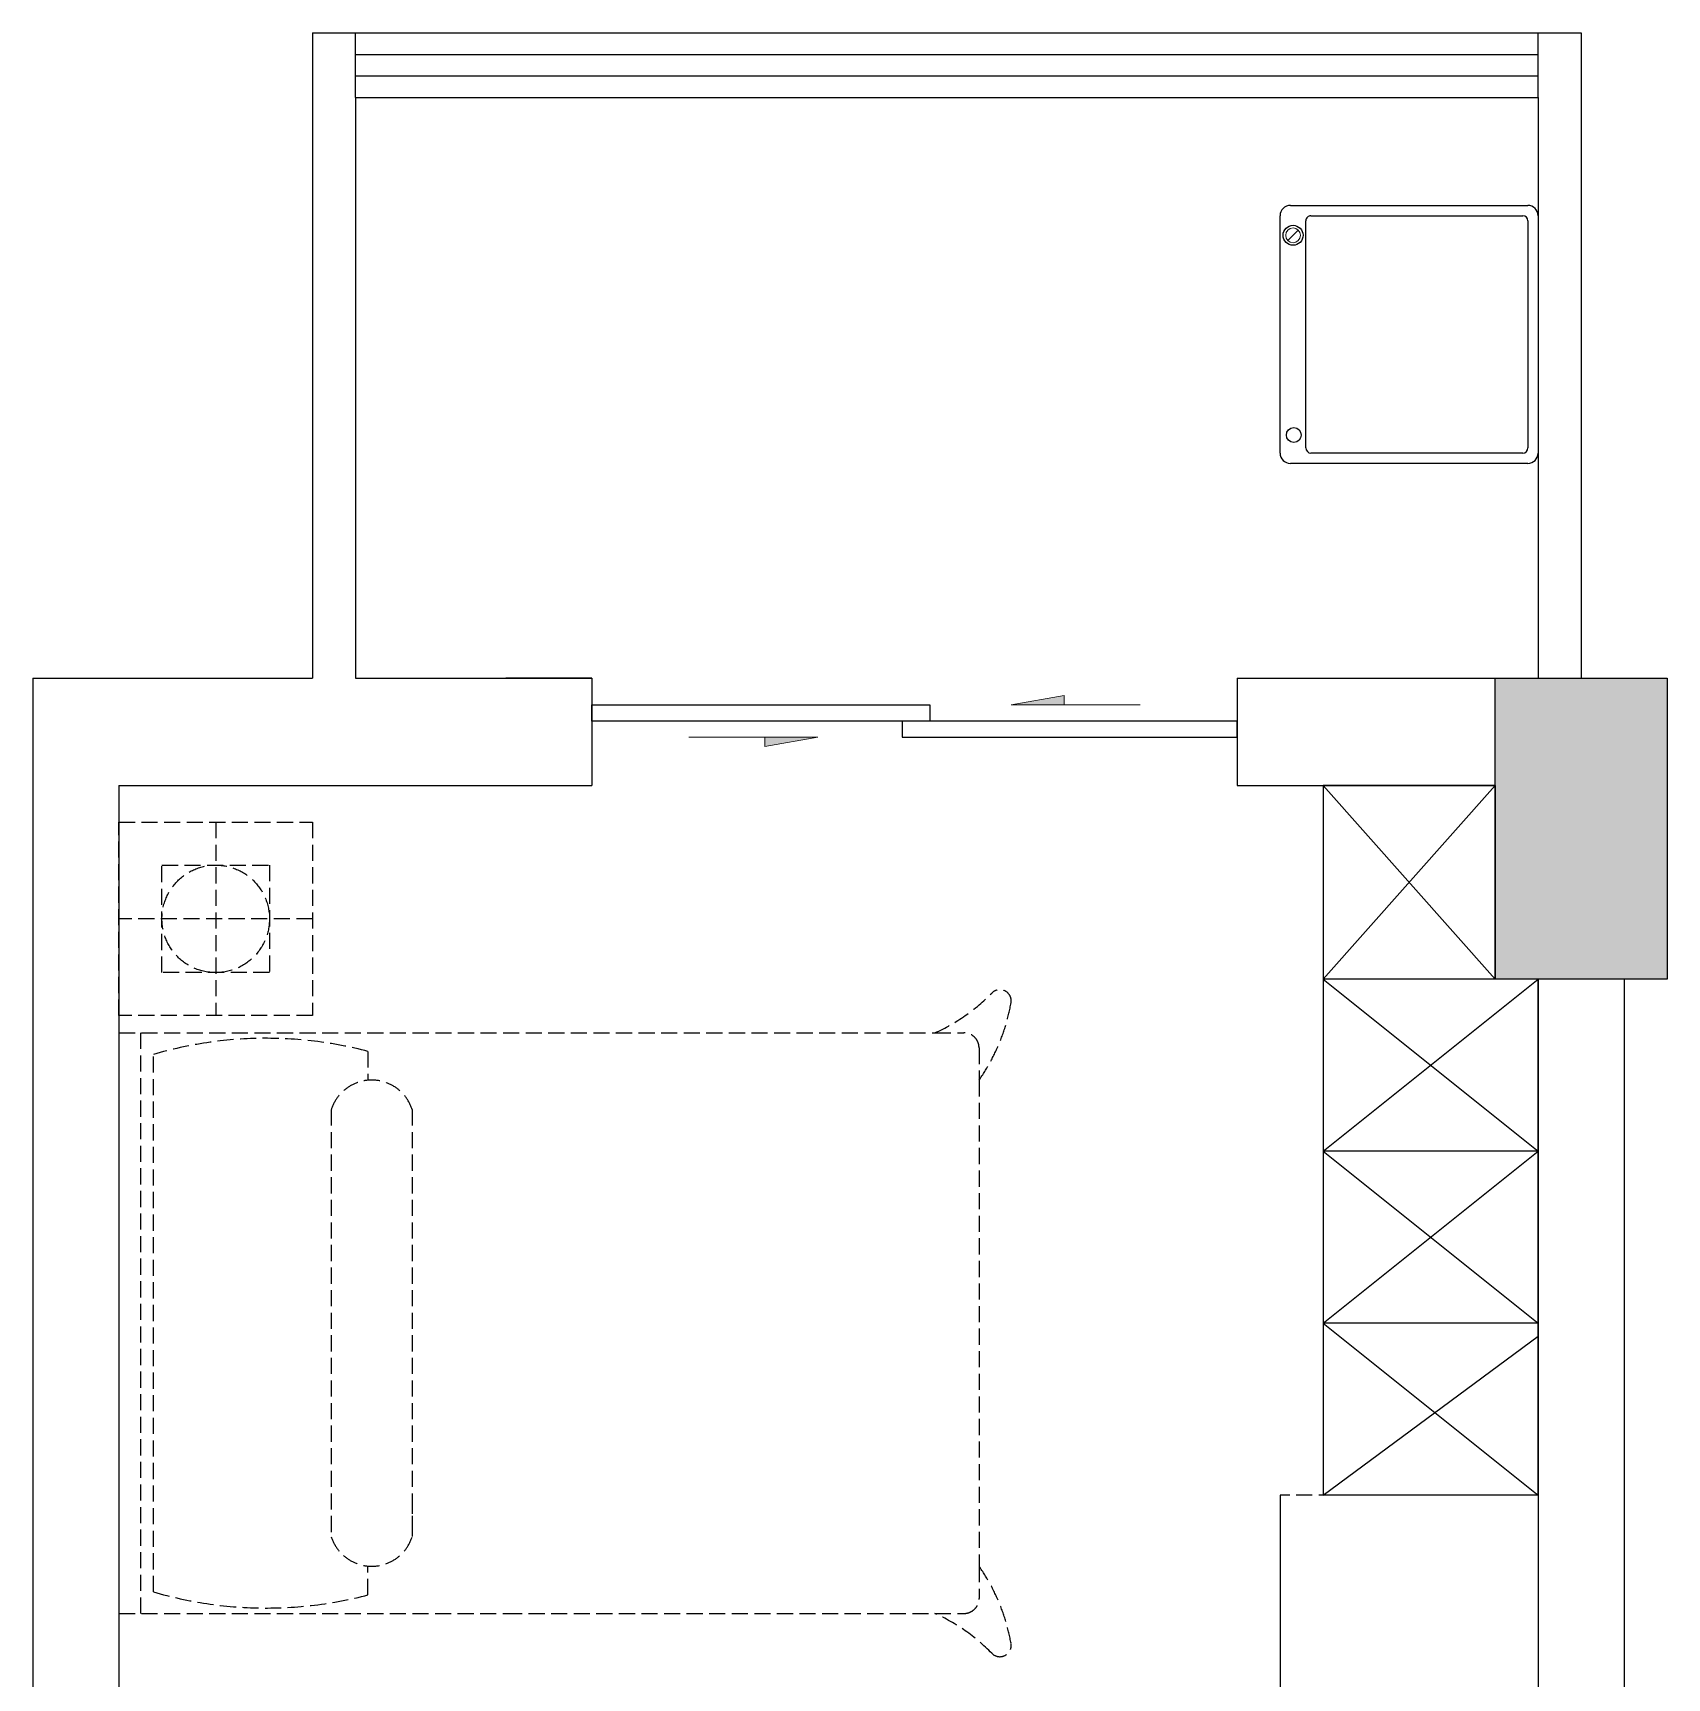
# Model space of a CAD drawing. Header units: inches. Extents: x 5086 to 8886, y 3507 to 12257.
# Drawn here: x 5086 to 8886, y 8432 to 12257 of the extents above; entities that cross this region are included whole.
import ezdxf
from ezdxf.enums import TextEntityAlignment as Align

# ---------------------------------------------------------------- set-up
doc = ezdxf.new("R2010")
doc.units = ezdxf.units.IN
doc.header["$MEASUREMENT"] = 0
doc.linetypes.add('DASH', pattern=[0.35, 0.25, -0.1])
doc.layers.add('B不可动建筑图层', color=6, linetype='Continuous')
doc.layers.add('J家具', color=4, linetype='Continuous')
doc.styles.add('J3_POT_3F$0$SIMPLEX', font='SIMPLEX.SHX')

# ---------------------------------------------------------------- blocks, each defined once
blk = doc.blocks.new('$plan$00000401')
for p, q in [((-276, 0), (276, 0)), ((-300, -576), (-300, -24)), ((-276, -528), (-276, -35.6)), ((-264, -23.6), (264, -23.6)), ((276, -35.6), (276, -528)), ((300, -24), (300, -576)), ((264, -540), (-264, -540)), ((276, -600), (-276, -600))]:
    blk.add_line(p, q)
at = {"lineweight": 13}
blk.add_line((-218.2, -581.8), (-242.5, -557.6), dxfattribs=at)
for centre, radius in [((-230.4, -569.7), 23.2), ((234, -568), 17.2)]:
    blk.add_circle(centre, radius)
blk.add_circle((-230.4, -569.7), 17.2, dxfattribs=at)
for centre, radius, start, end in [((-276, -24), 24, 90, 180), ((276, -24), 24, 0, 90), ((-264, -35.6), 12, 90, 180), ((264, -35.6), 12, 0, 90), ((-264, -528), 12, 180, 270), ((264, -528), 12, 270, 0), ((-276, -576), 24, 180, 270), ((276, -576), 24, 270, 0)]:
    blk.add_arc(centre, radius, start, end)
blk = doc.blocks.new('xiyiji2')
blk.add_blockref('$plan$00000401', (300.1, -0.1))
blk = doc.blocks.new('床')
at = {"layer": 'J家具', "linetype": 'DASH', "ltscale": 150}
for p, q in [((106061899.9, 19878613.7), (106061899.9, 19877708.7)), ((106063249.9, 19878613.7), (106061899.9, 19878613.7)), ((106063249.9, 19878613.7), (106063249.9, 19877930.4)), ((106063289.9, 19878163.7), (106063289.9, 19878613.7)), ((106063289.9, 19878613.7), (106063739.9, 19878613.7)), ((106063739.9, 19878613.7), (106063739.9, 19878163.7)), ((106063249.9, 19878563.7), (106061899.9, 19878563.7)), ((106063739.9, 19878163.7), (106063289.9, 19878163.7)), ((106063249.9, 19877930.4), (106063249.9, 19876716.5)), ((106061899.9, 19877713.7), (106061899.9, 19876716.5)), ((106061899.9, 19876716.5), (106061899.9, 19876648.7)), ((106063249.9, 19876716.5), (106063249.9, 19876648.7)), ((106062010, 19876613.7), (106061934.9, 19876613.7)), ((106063139.7, 19876613.7), (106062010, 19876613.7)), ((106063214.9, 19876613.7), (106063139.7, 19876613.7))]:
    blk.add_line(p, q, dxfattribs=at)
at = {"layer": 'J家具', "color": 251, "linetype": 'DASH', "ltscale": 150}
for p, q in [((106063514.9, 19878163.7), (106063514.9, 19878613.7)), ((106061949.9, 19878533), (106063199.8, 19878533)), ((106063389.9, 19878263.7), (106063389.9, 19878513.7)), ((106063389.9, 19878513.7), (106063639.9, 19878513.7)), ((106063639.9, 19878513.7), (106063639.9, 19878263.7)), ((106063739.9, 19878388.7), (106063289.9, 19878388.7)), ((106063639.9, 19878263.7), (106063389.9, 19878263.7)), ((106063071.7, 19878119.9), (106062078, 19878119.9)), ((106061942.9, 19878034.6), (106062010, 19878034.6)), ((106063206.8, 19878034.6), (106063139.7, 19878034.6)), ((106062168.9, 19877931.9), (106062078, 19877931.9)), ((106063071.7, 19877931.9), (106062078, 19877931.9))]:
    blk.add_line(p, q, dxfattribs=at)
blk.add_circle((106063514.9, 19878388.7), 125, dxfattribs=at)
for centre, radius, start, end in [((106062848.8, 19878271.2), 936.2, 163.7614, 194.6385), ((106062301, 19878271.2), 936.2, 345.3615, 16.2386), ((106062108.5, 19878025.9), 98.8, 107.9551, 252.0449), ((106063041.3, 19878025.9), 98.8, 287.9551, 72.0449)]:
    blk.add_arc(centre, radius, start, end, dxfattribs=at)
at = {"layer": 'J家具', "linetype": 'DASH', "ltscale": 150}
for centre, radius, start, end in [((106061501.1, 19876896.4), 437.5, 314.4254, 335.7104), ((106063648.6, 19876896.4), 437.5, 204.2896, 225.5746), ((106061934.9, 19876648.7), 35, 180, 270), ((106061934.9, 19876648.7), 35, 180, 270), ((106063214.9, 19876648.7), 35, 270, 0), ((106063214.9, 19876648.7), 35, 270, 0), ((106061750.9, 19876984.9), 452.7, 280.1236, 304.9237), ((106063398.9, 19876984.9), 452.7, 235.0763, 259.8764), ((106061825.8, 19876565.2), 26.4, 134.4254, 280.1236), ((106063323.9, 19876565.2), 26.4, 259.8764, 45.5746)]:
    blk.add_arc(centre, radius, start, end, dxfattribs=at)
blk = doc.blocks.new('J3_POT_3F$0$$DorLib2D$00000019')
at = {"lineweight": 13}
for p, q in [((0.15, 0.025), (0.2319, 0.0395)), ((0.2319, 0.0395), (0.2319, 0.025)), ((0.35, 0.025), (0.15, 0.025)), ((-0.35, -0.025), (-0.15, -0.025)), ((-0.15, -0.025), (-0.2319, -0.0395)), ((-0.2319, -0.0395), (-0.2319, -0.025))]:
    blk.add_line(p, q, dxfattribs=at)
for points in [[(-0.5, 0), (0.0192, 0), (0.0192, 0.025), (-0.5, 0.025)], [(0.5, -0.025), (-0.024, -0.025), (-0.024, 0), (0.5, 0)]]:
    blk.add_lwpolyline(points, close=True)
for points in [[(0.2319, 0.0395), (0.2319, 0.025), (0.15, 0.025)], [(-0.2319, -0.0395), (-0.2319, -0.025), (-0.15, -0.025)]]:
    blk.add_solid(points, dxfattribs=at)
blk = doc.blocks.new('J3_POT_3F$0$_dblk')
blk.add_lwpolyline([(-0.45, 0), (-0.4, 0), (-0.4, -0.9), (-0.45, -0.9)], close=True)
blk.add_arc((-0.4, 0), 0.9, 270, 0)
at = {"layer": 'B不可动建筑图层', "style": 'J3_POT_3F$0$SIMPLEX', "flags": 9}
blk.add_attdef('A', text='', height=1, dxfattribs=at).set_placement((0, 0), align=Align.MIDDLE)
blk = doc.blocks.new('不可动建筑图层')
at = {"layer": 'B不可动建筑图层', "color": 6}
for p, q in [((-1250, 8750), (1700, 8750)), ((-1250, 8750), (-1250, 7250)), ((-1150, 8600), (-1150, 8750)), ((1600, 8600), (1600, 8750)), ((1700, 8750), (1700, 7250)), ((-1150, 8700), (1600, 8700)), ((-1150, 8650), (1600, 8650)), ((-1150, 8600), (1600, 8600)), ((-1150, 8600), (-1150, 7250)), ((1600, 8600), (1600, 7250)), ((-1900, 7250), (-1250, 7250)), ((-1900, 7250), (-1900, 600)), ((-1150, 7250), (-600, 7250)), ((-600, 7250), (-800, 7250)), ((-600, 7250), (-600, 7000)), ((900, 7250), (900, 7000)), ((900, 7250), (1600, 7250)), ((-1700, 7000), (-600, 7000)), ((-1700, 7000), (-1700, 2550)), ((900, 7000), (1500, 7000)), ((1600, 6550), (1600, 2550)), ((1800, 6550), (1800, 0)), ((-1700, 2550), (0, 2550)), ((0, 2550), (0, 2450)), ((1000, 2550), (1600, 2550)), ((1000, 2550), (1000, 2350)), ((-1700, 2450), (-1700, 700)), ((-1700, 2450), (-450, 2450)), ((-450, 2450), (-450, 1600)), ((-350, 2450), (0, 2450)), ((-350, 2450), (-350, 1700)), ((1000, 2350), (1600, 2350)), ((-350, 1700), (0, 1700)), ((0, 1700), (0, 1500)), ((-450, 1600), (-100, 1600)), ((-100, 1600), (-100, 1500)), ((-100, 1500), (-100, 700)), ((-100, 1500), (0, 1500)), ((-1700, 700), (-1050, 700)), ((-1050, 700), (-1050, 200)), ((-100, 700), (-100, 200)), ((-100, 700), (0, 700)), ((0, 700), (0, 0)), ((1000, 650), (1000, 0)), ((1000, 650), (1600, 650)), ((-1900, 600), (-1150, 600)), ((-1150, 600), (-1150, 200)), ((1000, 550), (1600, 550)), ((1100, 550), (1100, 400)), ((1210, 550), (1210, 400)), ((1270, 550), (1270, 200)), ((1600, 550), (1600, 200)), ((1000, 400), (1270, 400)), ((-1550, 200), (-1150, 200)), ((-1550, 200), (-1550, 0)), ((-1050, 200), (-100, 200)), ((1270, 200), (1600, 200)), ((-1550, 0), (0, 0)), ((1000, 0), (1800, 0))]:
    blk.add_line(p, q, dxfattribs=at)
at = {"layer": 'B不可动建筑图层'}
blk.add_line((1600, 2350), (1600, 650), dxfattribs=at)
at = {"layer": 'B不可动建筑图层', "color": 6}
for points in [[(1500, 7250), (1900, 7250), (1900, 6550), (1500, 6550)], [(0, 0), (0, 900), (50, 900), (50, 0)]]:
    blk.add_lwpolyline(points, close=True, dxfattribs=at)
blk.add_arc((97.8, -0.9), 902.2, 0.057, 93.0393, dxfattribs=at)
for name, p, xscale, yscale, zscale, rotation in [('J3_POT_3F$0$$DorLib2D$00000019', (150, 7150), 1500, 1500, 1500, 180), ('J3_POT_3F$0$_dblk', (-50, 1100), 800, 800, 800, 270)]:
    blk.add_blockref(name, p, dxfattribs=dict(at, xscale=xscale, yscale=yscale, zscale=zscale, rotation=rotation))

msp = doc.modelspace()

# ---------------------------------------------------------------- linework, layer by layer
at = {"layer": 'B不可动建筑图层'}
msp.add_line((7885.6, 10757), (7885.6, 10507), dxfattribs=at)
at = {"layer": 'B不可动建筑图层', "color": 6}
msp.add_solid([(8485.6, 10057), (8885.6, 10057), (8485.6, 10757), (8885.6, 10757)], dxfattribs=at)
at = {"layer": 'J家具'}
for p, q in [((8485.6, 10507), (8085.6, 10507)), ((8585.7, 10057, 0), (8085.7, 10057, 0)), ((8585.6, 9657, 0), (8085.6, 9657, 0)), ((8585.6, 9257, 0), (8085.6, 9257, 0)), ((7985.6, 8857), (7985.6, 6607)), ((8585.6, 8857), (8085.6, 8857))]:
    msp.add_line(p, q, dxfattribs=at)
at = {"layer": 'J家具', "color": 251, "ltscale": 150}
for p, q in [((8085.6, 10507), (8485.6, 10057)), ((8085.7, 10057, 0), (8485.6, 10507)), ((8085.7, 10057, 0), (8585.6, 9657, 0)), ((8085.7, 9657, 0), (8585.6, 10057, 0)), ((8085.6, 9257, 0), (8585.6, 9657, 0)), ((8085.7, 9657, 0), (8585.6, 9257, 0)), ((8085.6, 9257, 0), (8585.6, 8857)), ((8085.6, 8857, 0), (8585.6, 9227))]:
    msp.add_line(p, q, dxfattribs=at)
at = {"layer": 'J家具', "linetype": 'Continuous'}
for p, q in [((8085.6, 10507), (8085.6, 8857)), ((8485.6, 10507), (8485.6, 10057)), ((8585.6, 8857), (8585.6, 10057, 0))]:
    msp.add_line(p, q, dxfattribs=at)
at = {"layer": 'J家具', "linetype": 'DASH', "ltscale": 150}
msp.add_line((8585.6, 8857), (7985.6, 8857), dxfattribs=at)

# ---------------------------------------------------------------- block references
at = {"layer": 'B不可动建筑图层'}
msp.add_blockref('不可动建筑图层', (6985.6, 3507), dxfattribs=at)
at = {"layer": 'J家具'}
for name, p, rotation in [('xiyiji2', (8585.7, 11856.1), 270), ('床', (19883899.4, -106053317.9), 89.99999999999999)]:
    msp.add_blockref(name, p, dxfattribs=dict(at, rotation=rotation))

doc.saveas('drawing.dxf')
